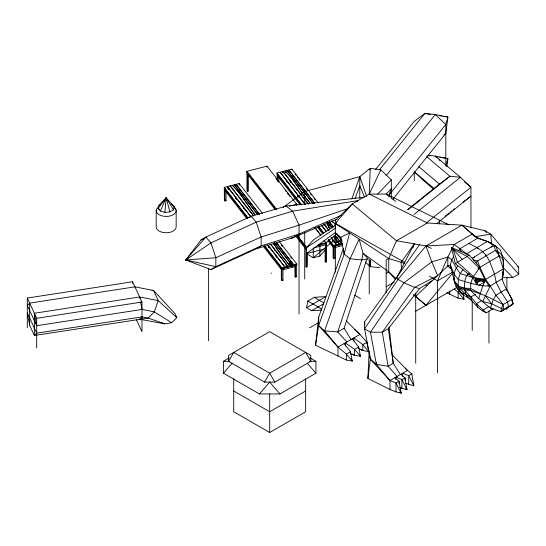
<?xml version="1.0" encoding="UTF-8"?>
<svg xmlns="http://www.w3.org/2000/svg" width="546" height="546" viewBox="0 0 546 546"><rect width="100%" height="100%" fill="white"/><g stroke="black" fill="none" stroke-linecap="round" stroke-linejoin="round"><path stroke-width="0.82" d="M335.319 272.222L335.319 223.444L352.272 203.87L369.226 194.083L386.179 194.083L448.88 224.761M344.082 343.591L350.477 351.726L352.272 361.07L346.362 360.032L315.54 345.202L318.625 325.628L318.728 316.919L343.393 248.403M351.194 359.029L352.272 361.07L346.362 354.101L337.994 347.106L318.625 325.628L344.151 254.04L344.185 251.631M503.132 277.655L512.79 277.532L518.7 274.126L518.7 267.301L490.758 234.104L484.848 230.692L461.957 225.191L427.279 222.966L369.226 194.083L370.29 168.27L380.808 169.888L391.318 179.846L391.318 198.846M490.376 308.128L493.256 299.727L495.939 295.243L506.388 289.039L512.046 299.249L503.2 304.497L485.244 295.604L470.536 290.315L470.843 283.401L472.74 277.464L479.948 267.335L499.426 255.767L503.262 259.343L503.426 273.553L502.204 278.801C504.279 287.879 511.111 294.908 513.158 303.822L510.797 305.856L501.071 311.63L490.376 308.128L478.712 298.539L470.536 290.315L458.469 286.118L454.231 280.637L450.368 265.049L451.726 259.507L453.76 256.818M367.881 378.433L369.171 351.249L370.352 359.213L367.881 378.433L389.96 389.455L395.993 391.905L401.126 393.086L399.078 381.224L394.833 377.743M266.96 166.939L267.008 166.134L246.935 171.342L246.976 190.759L247.57 191.523L248.355 191.325L248.355 174.836M296.758 205.112L296.526 204.129M171.116 204.122L171.949 204.368L174.242 206.968L173.451 209.848L169.881 211.909L164.892 212.367L166.168 197.788L174.242 206.968L175.921 209.63M315.54 345.202L318.728 316.919M502.388 278.03C503.944 268.536 504.224 258.77 500.191 249.877L496.109 246.376L487.517 241.352L477.811 238.09L472.229 234.091L461.957 225.191L425.996 245.953L398.034 279.402L364.564 328.788L370.352 359.213L389.96 380.555L395.993 383.005L401.126 393.086L399.686 392.253M335.319 228.337L335.319 220.475L352.272 203.87L396.457 240.766L425.996 245.953L454.252 244.471L466.618 253.76L487.517 241.352L496.109 246.376L503.33 268.919L502.204 278.801L490.192 285.933C479.156 286.473 468.632 282.623 458.21 279.538L454.019 274.031L450.368 265.049L447.829 265.977L415.718 296.376L413.841 294.669M392.956 199.106L445.816 133.401L447.891 117.062L435.305 114.551L424.795 113.486L414.277 121.328L375.307 169.772M446.853 166.762L447.891 158.593L435.305 156.074L428.03 155.337M306.538 307.719L307.821 301.044L314.243 297.338L325.805 296.594L306.538 307.719L311.677 310.688L321.58 310.046M173.935 207.125L175.819 209.179L176.16 210.674L176.16 226.986A9.992 5.767 0 0 1 166.168 232.753A9.992 5.767 0 0 1 156.176 226.986L156.176 210.674L156.518 209.179L157.93 207.473M176.16 210.674L175.819 212.162A9.992 5.767 0 0 1 166.168 216.441C162.346 216.339 156.866 215.158 156.176 210.674M503.071 275.082L503.187 272.113M475.682 280.173L476.173 278.167M485.257 279.552L484.677 281.92L480.221 280.869L480.603 279.32M337.994 356.006L337.994 347.106L324.583 330.835L350.088 258.763L359.138 239.1L363.029 253.317L368.311 258.94L361.8 259.964L350.088 258.763L344.151 254.04L349.611 232.842L340.854 237.298L335.319 233.265M173.451 209.848L166.168 197.788L158.886 205.562L158.094 208.442L160.387 211.043L164.892 212.367M478.712 298.539L482.787 285.811L485.667 279.409L503.33 268.919M318.625 325.628L324.583 330.835L337.674 331.92L344.096 328.214L366.912 258.975M467.99 273.566C463.083 280.248 463.888 289.762 467.123 297.024C474.105 301.699 478.098 309.807 486.37 312.79L493.311 308.667M369.744 169.847L370.29 168.27L359.78 176.665L304.716 191.523L283.149 207.405M351.815 198.969L359.78 176.665L366.728 196.669M355.228 198.307L359.78 185.558L364.503 197.161M388.759 195.912L391.318 188.745L386.179 194.083L390.192 197.188M412.831 247.891L414.271 243.891L401.112 262.298L401.494 269.854M473.389 259.869L477.511 260.974L479.948 267.335L485.667 279.409L490.192 285.933L482.712 301.535L491.577 303.733L503.576 309.514L513.158 303.822L512.482 302.682M395.352 279.532L388.745 271.908L388.745 258.558L396.457 240.766L427.279 222.966M476.726 237.722L472.229 234.091L454.252 244.471L447.829 257.077L437.551 280.808L437.551 372.754M160.387 211.043L166.168 197.788L169.881 211.909M369.226 194.083L380.808 169.888M503.2 304.497L501.255 308.572L501.071 311.63L503.576 309.514L503.2 304.497L495.939 295.243L490.192 285.933L487.742 285.695M414.271 243.891L396.969 277.109L364.564 321.963L364.564 328.788L370.475 332.193L382.289 332.193L388.322 328.712L419.635 288.486L432.521 280.467M228.583 361.329L233.722 352.429L269.683 373.191L274.822 382.091L310.783 361.329L310.783 355.391L269.683 331.668L228.583 355.391L228.583 361.329L264.544 382.091L274.822 382.091M264.544 382.091L269.683 373.191L305.644 352.429L310.783 361.329M165.24 199.215L166.168 197.788L166.53 199.29M419.43 244.799L396.969 277.109L398.034 279.402L403.944 282.814L414.694 287.339L419.635 288.486M457.753 265.895C449.624 276.16 455.398 292.369 467.123 297.024M463.042 269.71C457.179 276.071 456.599 286.5 461.356 293.605M458.326 250.771L459.848 248.758L477.811 238.09L489.359 242.383L491.004 243.946M166.168 197.788L158.094 208.442L159.452 209.227M363.575 197.345L286.2 206.074L251.262 216.236L205.951 236.991L201.003 239.967L185.77 259.964L210.899 269.601L256.204 248.853L261.152 245.871L299.044 234.043L341.475 215.192M379.409 169.895L424.795 113.486L430.569 114.38M386.186 175.6L435.305 114.551L445.816 124.508L445.816 166.032L447.891 158.593L442.942 157.821M388.691 195.516L445.816 124.508L447.891 117.062L442.942 116.298M476.057 262.749L477.511 260.974L495.324 250.396L497.481 251.242L501.617 254.716M413.52 294.942L425.996 305.275L453.173 272.468M356.9 201.795L357.923 200.607L292.622 211.159L256.204 222.161L210.899 242.909L185.77 259.964L215.841 266.625L261.152 245.871L261.152 236.978L256.204 222.161L251.262 216.236L249.14 217.513M319.854 256.094L326.481 248.444L306.497 253.624L313.281 257.801L319.854 256.094L319.854 244.226M310.053 357.937L315.922 361.329L315.922 373.191L279.962 393.953L259.411 393.953L223.45 373.191L232.098 363.199M259.411 393.953L269.683 382.091L279.962 393.953M377.702 194.083L391.318 179.846M29.648 303.119L27.3 305.467L36.705 325.723L141.967 309.439L154.375 311.868L171.669 322.747L176.808 317.615L174.925 313.561L153.528 290.465L134.917 286.834L29.648 303.119L29.648 325.361L34.35 335.49L148.171 318.065L164.653 323.833L171.669 322.747M151.972 290.677L153.528 290.465L158.231 300.6L154.375 311.868L148.171 318.065L141.967 316.857L36.705 333.142L34.35 335.49L34.35 313.247L139.619 296.963L158.231 300.6L176.808 317.615M162.223 323.027L164.653 323.833L139.619 319.205L141.967 316.857M505.93 308.743L508.367 306.668L507.623 301.87L501.16 292.144L496.198 282.364L494.499 274.167L489.687 261.554L486.418 255.685L482.684 251.686L477.067 247.556L468.83 243.42M339.121 236.015L313.281 257.801L313.281 248.478M336.848 233.934L326.481 242.506L318.216 244.656M407.562 209.589L439.414 184.077L449.924 176.242L460.435 177.3L470.945 187.258L470.945 227.948M408.115 209.719L449.924 176.242L426.726 156.647M413.984 214.503L460.435 177.3L435.305 156.074L437.162 157.828M426.487 222.864L470.945 187.258L464.503 181.818M445.174 216.216L449.153 213.029M450.484 211.971L451.808 210.906M453.139 209.841L454.463 208.777M436.438 223.792L470.945 196.157L463.063 202.04M443.843 134.876L445.816 133.401M306.497 253.624L335.196 232.664M335.374 228.283L306.497 247.693L306.456 248.498L296.546 235.77M335.251 225.43L313.281 240.001L306.497 247.693L306.497 267.124L307.282 266.919L307.282 252.9M472.304 258.319L482.684 251.686L494.144 245.413L495.324 250.396L499.426 255.767M469.294 255.153L451.365 247.427L455.33 263.698L469.294 255.153L479.948 267.335L477.832 268.625M389.96 389.455L389.96 380.555L376.378 364.38L370.475 332.193L403.944 282.814L431.777 261.896L447.829 257.077L451.726 259.507L456.306 267.943L460.23 273.607L466.577 275.518L469.389 273.799M210.899 269.601L215.841 266.625L215.841 257.726L210.899 242.909L205.951 236.991L185.77 259.964L188.193 260.428M299.044 234.043L292.622 237.851L256.204 248.853M472.372 258.34L474.549 257.05M491.243 247.14L494.144 245.413M475.859 280.419L478.726 278.719M475.709 281.565L479.34 279.409M476.337 282.378L481.251 279.456M476.562 283.046L483.149 279.136M479.019 285.278L484.677 281.92L481.9 279.504M482.787 285.811L483.667 285.285M455.937 286.493L460.176 291.974L471.089 296.86L475.436 294.274M481.982 300.368L476.453 303.651L477.73 307.494M489.127 306.456L483.094 310.039L476.453 303.651L464.851 289.994L458.817 287.899L454.579 282.418M158.886 205.562L160.135 204.846M404.75 263.397L388.745 258.558L335.319 223.444L336.793 222.597M335.319 243.318L341.68 239.646M388.745 258.558L386.179 260.039L386.179 292.622M223.45 373.191L223.45 361.329L229.32 357.937M311.677 310.688L323.805 303.678M386.179 273.389L388.745 271.908L396.273 278.733M309.63 327.853L318.441 322.768M386.179 286.739L394.253 282.077M452.074 272.42L437.551 280.808L429.402 276.235M337.994 347.106L359.937 334.439L366.912 342.24L368.714 351.583L362.803 350.546L359.091 348.996M415.718 311.206L456.92 287.421M460.162 291.066L458.108 292.253L458.108 298.184L464.018 299.222L462.967 293.768M305.644 390.991L269.683 411.752L233.722 390.991M233.722 378.883L233.722 411.752L269.683 432.514L305.644 411.752L305.644 378.883M389.96 380.555L407.555 370.4L411.8 373.88L413.841 385.742L405.698 383.333M411.8 373.88L408.715 375.662L402.682 373.211L402.682 376.447M201.003 239.967L204.074 238.561M336.937 219.219L292.622 237.851L290.936 238.07M348.239 208.497L299.044 225.143L261.152 236.978L215.841 257.726L185.77 259.964L187.374 259.493M276.139 209.657L246.976 172.126M248.355 174.01L247.57 174.215L275.075 209.534M300.73 204.354L277.02 173.894L277.02 173L280.05 172.215L305.405 204.784M308.251 204.04L282.903 171.478L280.187 172.181L305.535 204.75M283.033 172.331L283.033 171.444L285.046 170.918L288.554 174.597A128.836 74.379 0 0 1 291.789 178.358L303.644 195.209L309.705 202.846M313.008 203.597L287.141 170.379L285.176 170.884L288.684 174.563A128.965 74.454 0 0 1 291.919 178.324L303.781 195.175L309.835 202.812M287.278 171.232L287.278 170.338L288.766 169.956L314.626 203.18M318.222 202.907L291.933 169.137L288.902 169.922L314.762 203.146M226.064 190.97L226.064 200.696L224.904 200.996L224.386 200.327L224.283 187.394L227.313 186.609L251.133 217.199M253.467 215.806L230.166 185.865L227.45 186.575L250.75 216.509M230.166 185.865L230.228 186.834L230.296 185.831L232.309 185.312L235.817 188.991A128.836 74.379 0 0 1 239.052 192.752L254.873 214.715M262.387 213.322L239.196 183.524L236.165 184.309L259.466 214.25M289.503 206.204L296.799 204.306L296.799 205.098M328.665 227.341L328.508 226.877M317.485 245.639L326.481 243.304M313.684 247.945L325.703 244.826M328.979 239.646L333.62 245.611L336.65 244.82L331.108 237.701M331.238 237.667L336.78 244.785L339.503 244.082L339.441 244.895M333.579 236.268L339.632 244.048L341.619 243.53L341.557 244.349M333.558 246.423L342.908 243.994M342.574 245.564L334.787 247.584L334.261 246.915M264.817 245.966L281.825 267.82L284.855 267.035L267.69 244.977M284.93 267.813L287.708 267.185L287.708 266.291L284.992 267.001L267.82 244.942M270.673 244.205L287.838 266.257L289.83 265.745L289.83 266.632L287.783 267.069M273.751 243.85L282.732 256.845L289.96 265.704L291.946 265.192L274.269 242.479M274.399 242.444L292.083 265.158L293.571 264.769L276.406 242.717M276.535 242.683L293.707 264.735L296.737 263.95L296.737 264.837L293.646 265.547M281.763 268.632L296.676 264.762L296.676 263.868M284.794 266.953L284.855 267.922L281.825 268.707L264.298 246.191M289.899 266.523L291.946 266.079L291.885 265.11M292.021 265.076L292.083 266.045L293.571 265.663L293.646 264.66M333.101 245.734L333.101 257.746L333.626 258.415L334.787 258.115L334.787 246.103M305.903 247.72L305.903 266.359L306.681 266.155M325.109 249.829L325.109 261.377L325.853 261.179M325.109 261.377L325.737 262.128L326.481 261.937L326.481 242.506L323.833 240.82M281.313 267.943L281.361 279.941M282.466 269.123L282.992 269.792L295.447 266.564L294.929 265.895L294.976 276.413M281.313 279.955L281.832 280.624L282.992 280.323L282.992 268.311M294.929 276.419L295.447 277.095L296.608 276.788L296.608 264.776L296.089 264.107M27.3 327.709L27.3 298.055L132.569 281.763L141.967 302.027L141.967 331.688L136.398 319.683M27.3 298.055L36.705 318.311L141.967 302.027M425.832 285.469L427.416 285.299M223.45 361.329L229.77 361.329M309.596 361.329L315.922 361.329M464.851 289.994L470.536 290.315M379.996 267.683L370.29 266.707L365.349 262.019M139.619 319.205L142.042 319.458M485.667 279.409L472.74 277.464L466.577 275.518M439.639 115.786L441.291 116.039M428.091 155.521L430.569 155.903M439.639 157.309L441.291 157.569M370.352 359.213L376.378 364.38L388.117 366.25L393.25 363.281L389.045 326.808M489.073 285.913L485.292 280.241L475.232 278.569M399.631 387.578L407.023 389.673L404.982 377.818L400.737 374.338M446.546 224.201L448.15 224.761M350.744 353.815L354.586 355.289L360.49 356.326L358.695 346.983L352.307 338.848M431.388 248.375L425.996 245.953L431.777 261.896L437.626 275.634L414.694 287.339L382.289 332.193L388.117 366.25L397.099 376.433M446.744 292.717L458.108 298.184M480.5 293.755L470.618 288.425L458.817 287.899L465.902 294.253L471.369 300.184L471.089 296.86M352.443 354.108L354.586 355.289L354.586 349.358L345.372 342.847L345.372 346.082M335.319 223.444L404.955 262.517M517.226 266.448L518.7 267.301M354.641 295.229L360.49 298.601M314.243 297.338L323.785 302.846M307.821 301.044L321.765 309.097M405.589 388.848L407.023 389.673L401.897 379.6L395.864 377.149L395.864 379.572M360.817 349.276L362.803 350.546L362.803 344.608L353.89 337.926L353.89 341.168M477.811 238.09L479.156 238.984M388.745 271.908L363.029 253.317L361.8 259.964L337.674 331.92L346.908 341.96M392.199 198.737L395.543 201.331M455.33 263.698L472.74 277.464L476.815 284.603M286.2 206.074L292.622 211.159L299.044 225.143L299.044 314.127M447.829 257.077L447.829 265.977L451.037 268.571M454.245 289.025L458.108 292.253L464.018 299.222L463.295 297.857M486.37 312.79L483.094 310.039L483.804 311.425M418.789 166.66L439.414 184.077M414.277 180.644L414.277 171.751L434.254 188.623M433.811 189.325L424.795 181.709L414.277 171.751M461.957 225.191L475.443 236.684L490.758 234.104L491.55 243.885L492.683 245.14M415.718 296.376L425.996 305.275M477.067 247.556L478.282 248.607M485.305 254.716L486.418 255.685M478.003 278.945L480.221 280.869M447.829 265.977L451.583 269.274M354.32 329.361L359.937 334.439L346.396 321.007M405.057 368.14L407.521 370.42L392.417 355.118M439.011 159.589L440.253 160.763M472.229 234.091L475.15 236.855M285.251 171.847L285.695 172.311M285.114 171.881L285.565 172.345M503.419 267.833L512.79 277.532M451.365 247.427L462.312 259.425M501.733 255.221L518.7 274.126M307.268 363.199L315.922 373.191M246.935 172.133L247.57 172.891L247.57 191.523M341.619 243.53L335.374 235.954M341.694 244.315L341.755 243.496L335.503 235.913M368.714 351.583L362.803 344.608L366.912 342.24L366.912 343.932M289.83 265.745L282.596 256.879L273.621 243.885M484.848 230.692L486.493 232.651M255.002 214.674L239.182 192.718A128.965 74.454 0 0 0 235.947 188.957L232.439 185.278L234.405 184.766L257.712 214.708M466.618 253.76L467.574 254.968M297.283 235.66L306.715 247.638L297.099 235.64M314.981 227.778L320.734 235.142M246.935 171.342L276.726 209.514M485.244 295.604L491.577 303.733M332.036 220.55L335.64 225.184M332.036 221.437L333.067 222.761M295.024 173.997L296.055 175.321M297.085 176.645L298.116 177.969M298.71 178.829L299.754 180.173M306.367 188.568L307.398 189.892M310.23 193.632L311.281 194.977M314.1 198.498L315.131 199.822M329.354 221.785L333.306 226.863M329.218 221.819L333.176 226.897M329.866 223.334L330.89 224.645M327.73 222.208L332.193 227.941M336.793 233.852L341.4 239.762M287.278 170.338L313.138 203.562M327.6 222.242L332.064 227.975M336.664 233.886L342.287 241.114M328.753 224.413L329.777 225.723M290.267 175.068L291.291 176.385M293.844 179.668L294.867 180.985M297.939 184.923L298.955 186.241M283.033 171.444L308.388 204.006M324.003 223.962L328.972 230.357M323.867 223.996L328.842 230.392M333.442 236.302L339.503 244.082M336.643 241.1L337.667 242.41M339.571 244.861L339.632 244.048M283.094 172.406L283.47 172.884M290.117 181.429L291.141 182.739M296.273 189.339L296.601 189.762M336.513 241.134L337.537 242.444M282.964 172.44L283.333 172.918M289.981 181.463L291.004 182.774M296.144 189.373L296.471 189.796M321.662 225.361L326.638 231.75M321.526 225.396L326.501 231.784M332.773 240.527L333.797 241.837M286.24 180.856L287.264 182.166M297.863 195.782L298.887 197.099M332.637 240.561L333.661 241.871M336.589 245.639L336.589 244.745M297.734 195.816L298.758 197.133M277.02 173L301.761 204.791M318.673 226.406L323.826 233.026M318.434 226.89L323.676 233.62M328.392 239.68L333.626 246.403M318.154 226.631L323.307 233.258M328.467 239.878L333.62 246.499M317.39 227.034L322.625 233.756M327.866 240.486L333.101 247.215M277.641 176.071L300.163 205.009M315.028 227.764L320.727 235.046M277.416 180.371L278.453 181.702M285.196 190.37L286.234 191.701M287.271 193.031L288.308 194.369M275.86 178.324L278.46 181.675M287.312 193.066L289.919 196.417M334.261 257.446L334.787 258.115M296.567 235.722L306.497 248.485M296.048 236.377L305.903 249.044M305.903 266.359L306.497 267.124M239.162 184.48L239.687 185.149M259.336 214.285L236.029 184.343L234.541 184.732L257.842 214.674M250.266 203.317L251.283 204.627M257.93 213.165L258.954 214.482M250.129 203.351L251.153 204.661M257.801 213.199L258.824 214.517M279.211 241.434L296.737 263.95M281.272 244.977L282.302 246.301M290.554 256.893L291.584 258.217M283.046 251.931L284.07 253.248M290.718 261.787L291.741 263.104M282.91 251.965L283.934 253.283M290.581 261.821L291.605 263.138M293.571 265.663L293.509 264.694M230.296 185.831L253.603 215.772M289.605 262.865L290.629 264.182M289.469 262.899L290.492 264.216M227.88 188.015L228.904 189.332M235.551 197.87L236.575 199.188M243.079 207.548L244.103 208.859M227.743 188.049L228.767 189.366M235.415 197.905L236.438 199.222M296.089 276.119L296.608 276.788M270.543 244.239L287.708 266.291M274.276 249.72L274.495 250.205M285.872 264.626L286.896 265.936M224.283 187.394L247.993 217.854M224.386 188.309L247.427 217.915M224.283 188.281L247.481 218.079M224.904 190.465L246.908 218.728M268.332 246.492L269.355 247.802M275.866 256.163L276.89 257.48M268.202 246.526L269.226 247.836M264.025 245.741L281.832 268.612M263.5 246.546L281.313 269.424M225.546 200.027L226.064 200.696M282.466 279.654L282.992 280.323M296.137 203.562L296.69 204.334L267.008 166.134L267.008 166.926M485.292 280.241L479.327 268.202L467.171 256.449L452.941 249.153L457.528 262.353L474.877 277.784L477.88 284.821M400.307 391.898L401.126 393.086M326.447 222.939L329.961 228.153M326.31 222.973L329.832 228.187M328.378 226.911L328.685 227.375M277.027 249.549L277.293 249.945M400.382 374.536L393.25 363.281L388.322 328.712M344.096 328.214L351.023 339.585M171.949 204.368L172.591 205.48M359.411 354.279L360.49 356.326L354.586 349.358L358.695 346.983L358.695 348.676M413.841 385.742L408.715 375.662L408.715 384.561M36.705 333.142L27.3 312.885L29.648 325.361M459.848 248.758L461.083 251.74M491.339 307.958L491.919 309.493M271.103 272.98L271.294 273.491M340.854 237.298L344.151 254.04M139.619 296.963L139.933 298.628M140.561 301.952L141.967 309.439M34.35 313.247L36.705 325.723M364.564 321.963L364.96 324.474M453.91 277.341L454.231 280.637M454.429 279.047L454.545 281.572M512.046 299.249L512.121 301.392M370.127 259.964L370.29 266.707L370.29 260.237M506.886 277.511L506.886 290.226M506.886 308.019L506.886 309.719M488.929 310.742L488.929 343.093M472.229 300.703L472.229 330.487M449.733 290.922L449.733 294.157M439.414 220.584L439.414 223.928M415.718 292.99L415.718 363.117M404.982 380.241L404.982 377.818L401.897 379.6L401.897 388.493M399.078 383.654L399.078 381.224L395.993 383.005L395.993 391.905M376.378 362.68L376.378 364.38M369.226 259.316L369.226 294.041M359.78 176.665L359.78 198.184M350.477 353.426L350.477 351.726L346.362 354.101L346.362 360.032M341.366 243.502L341.366 244.396M341.23 243.543L341.23 244.431M339.046 244.11L339.046 244.997M338.916 244.144L338.916 245.031M336.78 244.785L336.78 245.68L336.718 244.71M333.62 245.611L333.626 258.415M325.703 243.502L325.703 262.141M306.715 253.569L306.715 263.063M304.716 191.523L304.716 204.259M304.716 232.275L304.716 278.965M295.447 265.076L295.447 277.095M293.707 264.735L293.707 265.629M292.083 265.158L292.083 266.045M291.933 169.137L291.933 170.024M289.96 265.711L289.96 266.598M289.571 265.718L289.571 266.605M289.435 265.752L289.435 266.639M287.838 266.257L287.838 267.151M287.251 266.318L287.251 267.206M287.141 170.379L287.141 171.267M287.121 266.352L287.121 267.24M284.923 266.919L284.992 267.888M282.903 171.478L282.903 172.365M281.825 267.82L281.832 280.624M278.801 177.395L278.801 182.255M277.641 174.59L277.641 180.931M277.122 173.921L277.122 179.525M269.683 393.837L269.683 432.514M239.196 183.524L239.196 184.411M224.904 188.984L224.904 200.996M208.422 268.427L208.422 340.8M132.569 281.763L132.569 283.415M36.705 318.311L36.705 347.973"/></g></svg>
